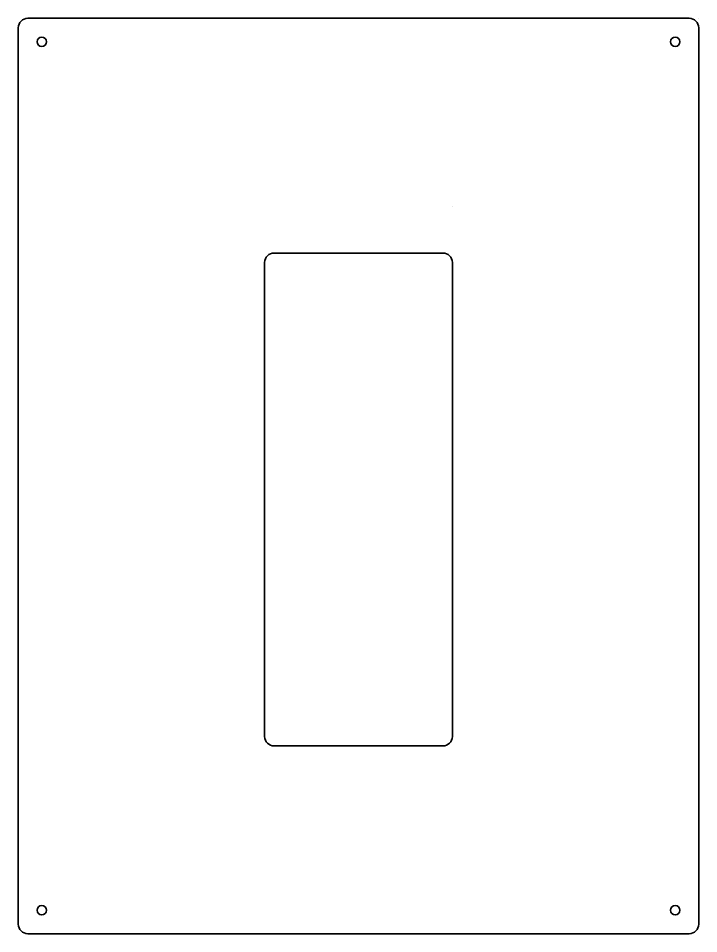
# Model space of a CAD drawing. Header units: millimetres. Extents: x -40 to 250, y -38 to 352.
import ezdxf

# ---------------------------------------------------------------- set-up
doc = ezdxf.new("R2010")
doc.units = ezdxf.units.MM
doc.header["$MEASUREMENT"] = 0
doc.layers.add('Layer 1', color=7, linetype='Continuous')

# ---------------------------------------------------------------- blocks, each defined once
blk = doc.blocks.new('block 3')
at = {"layer": 'Layer 1', "color": 7, "lineweight": 35, "true_color": 0xffffff}
blk.add_lwpolyline([(250, 352), (250, 352)], dxfattribs=at)
blk = doc.blocks.new('block 4')
at = {"layer": 'Layer 1', "color": 7, "lineweight": 35, "true_color": 0xffffff}
blk.add_open_spline([(246, 352), (248.2, 352), (250, 350.2), (250, 348), (250, 348), (250, -34), (250, -34), (250, -36.2), (248.2, -38), (246, -38), (246, -38), (-36, -38), (-36, -38), (-38.2, -38), (-40, -36.2), (-40, -34), (-40, -34), (-40, 348), (-40, 348), (-40, 350.2), (-38.2, 352), (-36, 352), (-36, 352), (246, 352), (246, 352)], degree=3, knots=[0, 0, 0, 0, 1, 1, 1, 2, 2, 2, 3, 3, 3, 4, 4, 4, 5, 5, 5, 6, 6, 6, 7, 7, 7, 8, 8, 8, 8], dxfattribs=at)
blk = doc.blocks.new('block 5')
at = {"layer": 'Layer 1', "color": 7, "lineweight": 35, "true_color": 0xffffff}
blk.add_lwpolyline([(145, 272), (145, 272)], dxfattribs=at)
blk = doc.blocks.new('block 6')
at = {"layer": 'Layer 1', "color": 7, "lineweight": 35, "true_color": 0xffffff}
blk.add_open_spline([(141, 252), (143.2, 252), (145, 250.2), (145, 248), (145, 248), (145, 46), (145, 46), (145, 43.8), (143.2, 42), (141, 42), (141, 42), (69, 42), (69, 42), (66.8, 42), (65, 43.8), (65, 46), (65, 46), (65, 248), (65, 248), (65, 250.2), (66.8, 252), (69, 252), (69, 252), (141, 252), (141, 252)], degree=3, knots=[0, 0, 0, 0, 1, 1, 1, 2, 2, 2, 3, 3, 3, 4, 4, 4, 5, 5, 5, 6, 6, 6, 7, 7, 7, 8, 8, 8, 8], dxfattribs=at)
blk = doc.blocks.new('block 7')
at = {"layer": 'Layer 1', "color": 7, "lineweight": 35, "true_color": 0xffffff}
blk.add_open_spline([(-30, -26), (-28.9, -26), (-28, -26.9), (-28, -28), (-28, -29.1), (-28.9, -30), (-30, -30), (-31.1, -30), (-32, -29.1), (-32, -28), (-32, -26.9), (-31.1, -26), (-30, -26)], degree=3, knots=[0, 0, 0, 0, 1, 1, 1, 2, 2, 2, 3, 3, 3, 4, 4, 4, 4], dxfattribs=at)
blk = doc.blocks.new('block 8')
at = {"layer": 'Layer 1', "color": 7, "lineweight": 35, "true_color": 0xffffff}
blk.add_open_spline([(-30, 344), (-28.9, 344), (-28, 343.1), (-28, 342), (-28, 340.9), (-28.9, 340), (-30, 340), (-31.1, 340), (-32, 340.9), (-32, 342), (-32, 343.1), (-31.1, 344), (-30, 344)], degree=3, knots=[0, 0, 0, 0, 1, 1, 1, 2, 2, 2, 3, 3, 3, 4, 4, 4, 4], dxfattribs=at)
blk = doc.blocks.new('block 9')
at = {"layer": 'Layer 1', "color": 7, "lineweight": 35, "true_color": 0xffffff}
blk.add_open_spline([(240, 344), (241.1, 344), (242, 343.1), (242, 342), (242, 340.9), (241.1, 340), (240, 340), (238.9, 340), (238, 340.9), (238, 342), (238, 343.1), (238.9, 344), (240, 344)], degree=3, knots=[0, 0, 0, 0, 1, 1, 1, 2, 2, 2, 3, 3, 3, 4, 4, 4, 4], dxfattribs=at)
blk = doc.blocks.new('block 10')
at = {"layer": 'Layer 1', "color": 7, "lineweight": 35, "true_color": 0xffffff}
blk.add_open_spline([(240, -26), (241.1, -26), (242, -26.9), (242, -28), (242, -29.1), (241.1, -30), (240, -30), (238.9, -30), (238, -29.1), (238, -28), (238, -26.9), (238.9, -26), (240, -26)], degree=3, knots=[0, 0, 0, 0, 1, 1, 1, 2, 2, 2, 3, 3, 3, 4, 4, 4, 4], dxfattribs=at)
blk = doc.blocks.new('block 2')
at = {"layer": 'Layer 1'}
for name in ['block 4', 'block 3', 'block 8', 'block 9', 'block 5', 'block 6', 'block 7', 'block 10']:
    blk.add_blockref(name, (0, 0), dxfattribs=at)

msp = doc.modelspace()

# ---------------------------------------------------------------- block references
at = {"layer": 'Layer 1'}
msp.add_blockref('block 2', (0, 0), dxfattribs=at)

doc.saveas('drawing.dxf')
